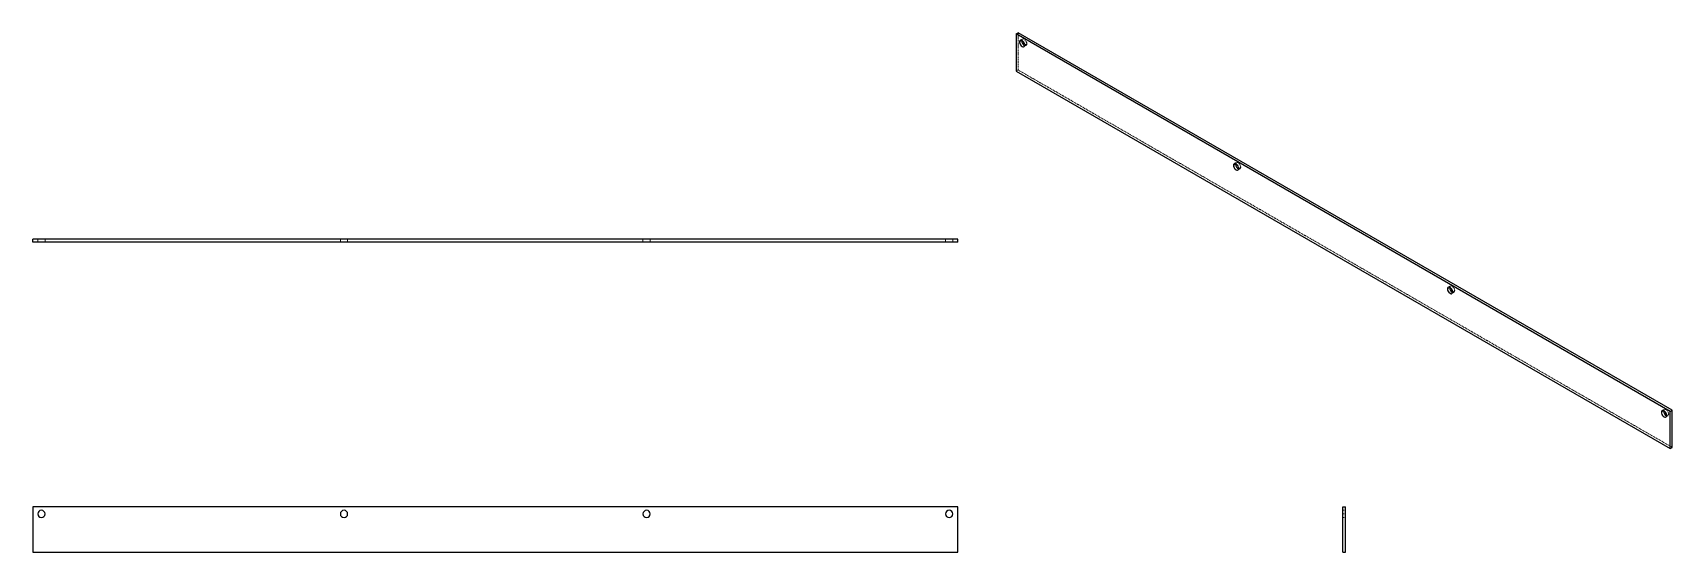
# Model space of a CAD drawing. Header units: millimetres. Extents: x -479 to 1320, y 12 to 582.
import ezdxf

# ---------------------------------------------------------------- set-up
doc = ezdxf.new("R2010")
doc.units = ezdxf.units.MM
doc.linetypes.add('HIDDEN', pattern=[1.905, 1.27, -0.635])
doc.linetypes.add('PHANTOM', pattern=[12.7, 6.35, -1.27, 1.27, -1.27, 1.27, -1.27])

msp = doc.modelspace()

# ---------------------------------------------------------------- linework, layer by layer
at = {"color": 7, "linetype": 'Continuous', "lineweight": 25}
for p, q in [((599.9, 580.8), (602.2, 582.1)), ((599.9, 580.8), (599.9, 540)), ((1317.6, 166.5), (599.9, 580.8)), ((1319.9, 167.8), (602.2, 582.1)), ((606.1, 573.9), (606, 573.3)), ((599.9, 540), (1317.6, 125.6)), ((840.9, 438.4), (840.8, 437.8)), ((-478.9, 352.3), (-478.9, 355.5)), ((536.1, 355.5), (-478.9, 355.5)), ((536.1, 352.3), (-478.9, 352.3)), ((536.1, 352.3), (536.1, 355.5)), ((1075.6, 302.9), (1075.6, 302.3)), ((1310.4, 167.3), (1310.3, 166.8)), ((1317.6, 166.5), (1319.9, 167.8)), ((1317.6, 125.6), (1317.6, 166.5)), ((1319.9, 127), (1319.9, 167.8)), ((1317.6, 125.6), (1319.9, 127)), ((536.1, 61.9), (-478.9, 61.9)), ((-478.9, 61.9), (-478.9, 11.9)), ((536.1, 11.9), (536.1, 61.9)), ((958.3, 11.9), (958.3, 61.9)), ((958.3, 61.9), (961.5, 61.9)), ((961.5, 11.9), (961.5, 61.9)), ((-478.9, 11.9), (536.1, 11.9)), ((958.3, 11.9), (961.5, 11.9))]:
    msp.add_line(p, q, dxfattribs=at)
at = {"color": 7, "linetype": 'HIDDEN', "lineweight": 18}
for p, q in [((602.2, 582.1), (602.2, 541.3)), ((606.9, 575.2), (604.6, 573.9)), ((608.6, 566.9), (610.9, 568.2)), ((609.4, 568.8), (611.7, 570.1)), ((599.9, 540), (602.2, 541.3)), ((602.2, 541.3), (1319.9, 127)), ((841.6, 439.6), (839.4, 438.3)), ((843.4, 431.4), (845.6, 432.7)), ((844.2, 433.2), (846.5, 434.5)), ((-473.4, 352.3), (-473.4, 355.5)), ((-465.4, 352.3), (-465.4, 355.5)), ((-141.4, 352.3), (-141.4, 355.5)), ((-133.4, 352.3), (-133.4, 355.5)), ((190.6, 352.3), (190.6, 355.5)), ((198.6, 352.3), (198.6, 355.5)), ((522.6, 352.3), (522.6, 355.5)), ((530.6, 352.3), (530.6, 355.5)), ((1076.4, 304.1), (1074.1, 302.8)), ((1078.1, 295.9), (1080.4, 297.2)), ((1079, 297.7), (1081.2, 299)), ((1311.2, 168.6), (1308.9, 167.3)), ((1313.7, 162.2), (1316, 163.5)), ((1312.9, 160.4), (1315.2, 161.7)), ((961.5, 57.9), (958.3, 57.9)), ((958.3, 53.9), (961.5, 53.9)), ((958.3, 49.9), (961.5, 49.9))]:
    msp.add_line(p, q, dxfattribs=at)
at = {"color": 8, "linetype": 'PHANTOM', "lineweight": 18}
for p, q in [((603.8, 572), (606, 573.3)), ((838.5, 436.5), (840.8, 437.8)), ((1073.3, 301), (1075.6, 302.3)), ((1308.1, 165.5), (1310.3, 166.8))]:
    msp.add_line(p, q, dxfattribs=at)
at = {"color": 7, "linetype": 'Continuous', "lineweight": 25, "flags": 128}
for points in [[(609.4, 568.8), (609.3, 569.9), (608.9, 571), (608.3, 572.1), (607.5, 573), (606.6, 573.7), (605.7, 574), (604.9, 574), (604.3, 573.6), (603.9, 573), (603.8, 572)], [(603.8, 572), (603.9, 570.9), (604.3, 569.8), (604.9, 568.7), (605.7, 567.8), (606.6, 567.1), (607.5, 566.8), (608.3, 566.8), (608.9, 567.2), (609.3, 567.8), (609.4, 568.8)], [(844.2, 433.2), (844.1, 434.3), (843.7, 435.5), (843, 436.6), (842.2, 437.5), (841.4, 438.1), (840.5, 438.5), (839.7, 438.5), (839.1, 438.1), (838.7, 437.4), (838.5, 436.5)], [(838.5, 436.5), (838.7, 435.4), (839.1, 434.3), (839.7, 433.2), (840.5, 432.3), (841.4, 431.6), (842.2, 431.3), (843, 431.3), (843.7, 431.6), (844.1, 432.3), (844.2, 433.2)], [(1079, 297.7), (1078.8, 298.8), (1078.4, 299.9), (1077.8, 301), (1077, 301.9), (1076.1, 302.6), (1075.3, 303), (1074.5, 302.9), (1073.8, 302.6), (1073.4, 301.9), (1073.3, 301)], [(1073.3, 301), (1073.4, 299.9), (1073.8, 298.7), (1074.5, 297.7), (1075.3, 296.7), (1076.1, 296.1), (1077, 295.7), (1077.8, 295.7), (1078.4, 296.1), (1078.8, 296.8), (1079, 297.7)], [(1313.7, 162.2), (1313.6, 163.3), (1313.2, 164.4), (1312.6, 165.5), (1311.8, 166.4), (1310.9, 167.1), (1310, 167.4), (1309.2, 167.4), (1308.6, 167.1), (1308.2, 166.4), (1308.1, 165.5)], [(1308.1, 165.5), (1308.2, 164.4), (1308.6, 163.2), (1309.2, 162.1), (1310, 161.2), (1310.9, 160.6), (1311.8, 160.2), (1312.6, 160.2), (1313.2, 160.6), (1313.6, 161.3), (1313.7, 162.2)]]:
    msp.add_lwpolyline(points, dxfattribs=at)
at = {"color": 7, "linetype": 'HIDDEN', "lineweight": 18, "flags": 128}
for points in [[(611.7, 570.1), (611.6, 571.2), (611.2, 572.3), (610.5, 573.4), (609.7, 574.3), (608.9, 575), (608, 575.3), (607.2, 575.3), (606.6, 574.9), (606.2, 574.3), (606.1, 573.9)], [(609.4, 568.2), (609.7, 568.1), (610.5, 568.1), (611.2, 568.5), (611.6, 569.1), (611.7, 570.1)], [(846.5, 434.5), (846.3, 435.6), (845.9, 436.8), (845.3, 437.9), (844.5, 438.8), (843.6, 439.4), (842.8, 439.8), (842, 439.8), (841.3, 439.4), (840.9, 438.7), (840.9, 438.4)], [(844.1, 432.7), (844.5, 432.6), (845.3, 432.6), (845.9, 432.9), (846.3, 433.6), (846.5, 434.5)], [(1081.2, 299), (1081.1, 300.1), (1080.7, 301.3), (1080.1, 302.3), (1079.3, 303.3), (1078.4, 303.9), (1077.5, 304.3), (1076.7, 304.3), (1076.1, 303.9), (1075.7, 303.2), (1075.6, 302.9)], [(1078.9, 297.1), (1079.3, 297), (1080.1, 297.1), (1080.7, 297.4), (1081.1, 298.1), (1081.2, 299)], [(1316, 163.5), (1315.8, 164.6), (1315.4, 165.7), (1314.8, 166.8), (1314, 167.7), (1313.2, 168.4), (1312.3, 168.7), (1311.5, 168.7), (1310.9, 168.4), (1310.5, 167.7), (1310.4, 167.3)], [(1313.7, 161.6), (1314, 161.5), (1314.8, 161.5), (1315.4, 161.9), (1315.8, 162.6), (1316, 163.5)]]:
    msp.add_lwpolyline(points, dxfattribs=at)
at = {"color": 7, "linetype": 'Continuous', "lineweight": 25}
for centre, radius, start, end in [((611.8, 573.4), 5.77, 180.9533, 245.1489), ((846.6, 437.9), 5.77, 180.9533, 245.1489), ((1081.3, 302.4), 5.77, 180.9533, 245.1489), ((1316.1, 166.9), 5.77, 180.9533, 245.1489), ((-469.4, 53.9), 4, 0, 180), ((-137.4, 53.9), 4, 0, 180), ((194.6, 53.9), 4, 0, 180), ((526.6, 53.9), 4, 0, 180), ((-469.4, 53.9), 4, 180, 0), ((-137.4, 53.9), 4, 180, 0), ((194.6, 53.9), 4, 180, 0), ((526.6, 53.9), 4, 180, 0)]:
    msp.add_arc(centre, radius, start, end, dxfattribs=at)

doc.saveas('drawing.dxf')
